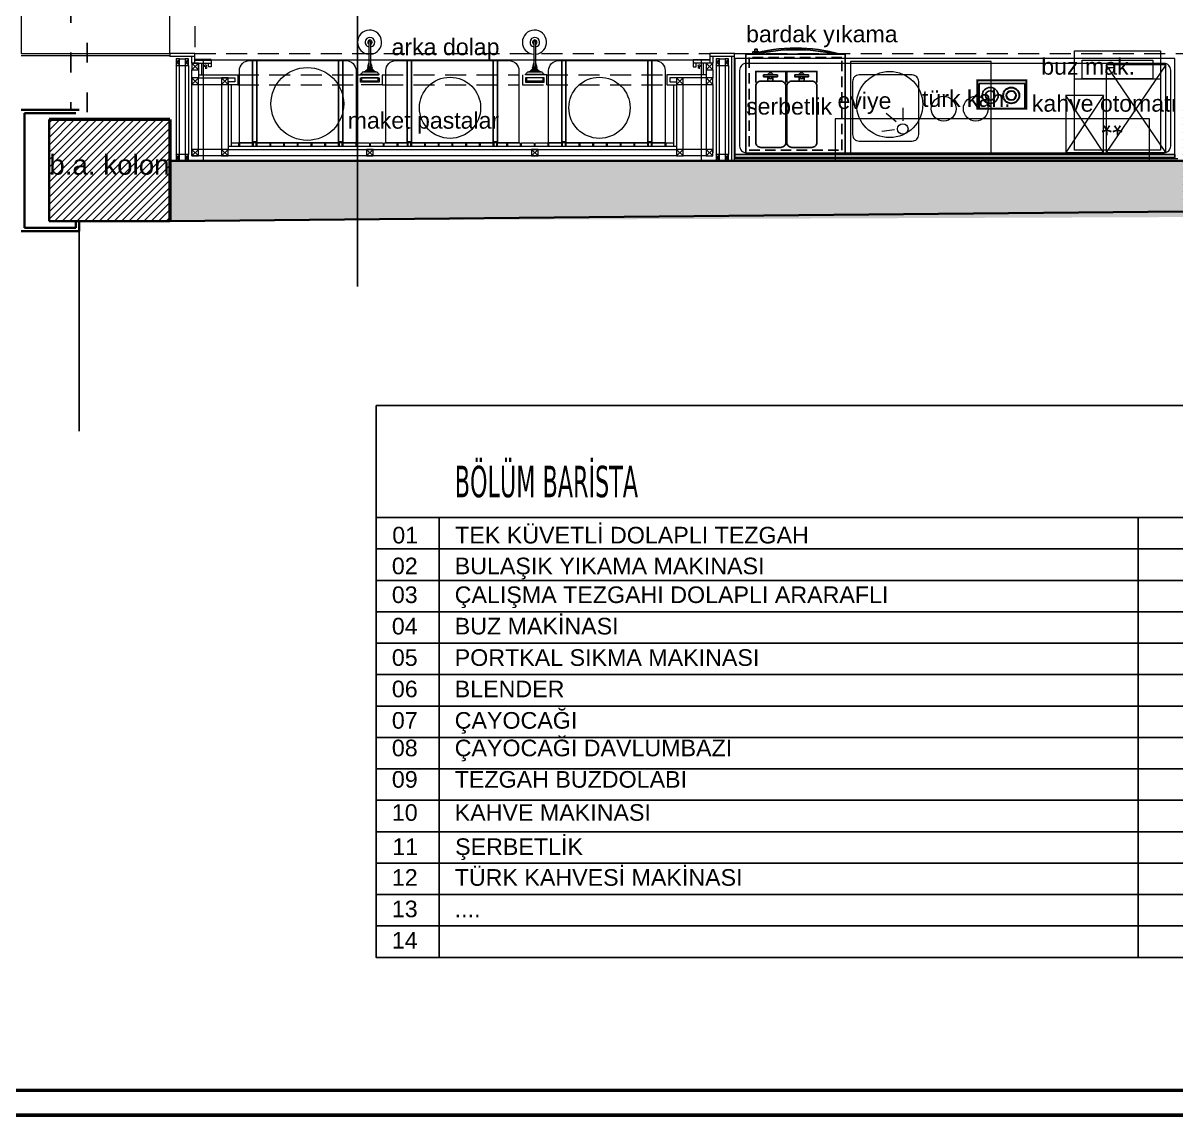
# Model space of a CAD drawing. Header units: millimetres. Extents: x 54215 to 67697, y 23496 to 56611.
# Drawn here: x 56320 to 57017, y 54333 to 54995 of the extents above; entities that cross this region are included whole.
import ezdxf

# ---------------------------------------------------------------- set-up
doc = ezdxf.new("R2010")
doc.units = ezdxf.units.MM
doc.linetypes.add('ACAD_ISO03W100', pattern=[30, 12, -18])
doc.linetypes.add('DASHED', pattern=[19.05, 12.7, -6.35])
for name, color, linetype, lineweight in [('- 0.09', 9, 'Continuous', 9), ('- 0.25', 43, 'Continuous', 25), ('- 0.35', 3, 'Continuous', 35), ('- 0.50', 30, 'Continuous', 50), ('END. MUTFAK', 210, 'Continuous', 30), ('no3_ahsap gorunus on ince', 32, 'Continuous', 13), ('no3_cam gorunus on', 142, 'Continuous', 15), ('no3_cam kesit arka', 141, 'Continuous', 18), ('no3_duvar kaplama', 8, 'Continuous', 0), ('no3_duvar mevcut', 4, 'Continuous', 35), ('no3_kutu profil gorunus', 8, 'Continuous', 0), ('no3_kutuprofil kesit', 74, 'Continuous', 18), ('no3_mobilya aydınlatma', 50, 'Continuous', 13), ('no3_paslanmaz gorunus arka', 173, 'Continuous', 13), ('no3_paslanmaz gorunus on', 163, 'Continuous', 15), ('t_yazı', 154, 'Continuous', 25), ('YAZI', 8, 'Continuous', 13)]:
    doc.layers.add(name, color=color, linetype=linetype, lineweight=lineweight)
for name, color, linetype in [('-DWG_ANA', 7, 'Continuous'), ('-DWG_DETAY1', 7, 'Continuous'), ('ANTET', 151, 'Continuous'), ('Kıtc-002 Çizgi', 7, 'Continuous'), ('PLAN', 7, 'Continuous'), ('S2000-002 Çizgi', 7, 'Continuous'), ('t_mutfakekipmans2000', 165, 'Continuous'), ('Tefris_mutfak', 251, 'Continuous')]:
    doc.layers.add(name, color=color, linetype=linetype)
doc.layers.add('0 rölöve', color=7, linetype='Continuous', true_color=0xf1380e)
for name, color, linetype, lineweight, true_color in [('no3_ahsap kesit on', 7, 'Continuous', 20, 0xfca103), ('no3_alçıpan kesit', 7, 'Continuous', 20, 0xf5003d), ('no3_tefriş ön kalın', 7, 'Continuous', 20, 0x45008a)]:
    doc.layers.add(name, color=color, linetype=linetype, lineweight=lineweight, true_color=true_color)
doc.styles.add('buk 100', font='tahoma.ttf', dxfattribs={"height": 22})
doc.styles.add('lst_area', font='arial.ttf')
doc.styles.get("Standard").update_dxf_attribs({"font": 'arial.ttf'})

# ---------------------------------------------------------------- blocks, each defined once
blk = doc.blocks.new('plan girişblok')
at = {"layer": '- 0.09'}
h = blk.add_hatch(dxfattribs=at)
h.set_pattern_fill('ANSI31', color=256)
h.set_pattern_definition([(45, (2446.458, 1691.4684), (-2.245064, 2.245064), [])])
h.paths.add_polyline_path([(3742.07, 3361.46), (3669.07, 3361.46), (3669.07, 3299.96), (3742.07, 3299.96)])
h.paths.add_polyline_path([(4427.57, 3356.96), (4354.07, 3356.96), (4354.07, 3295.46), (4427.57, 3295.46)])
h.paths.add_polyline_path([(5009.07, 3355.96), (4935.57, 3355.96), (4935.57, 3294.46), (5009.07, 3294.46)])
h.paths.add_polyline_path([(5006.07, 2568.46), (4933.07, 2568.46), (4933.07, 2506.96), (5006.07, 2506.96)])
h.paths.add_polyline_path([(4427.57, 2569.46), (4354.57, 2569.46), (4354.57, 2507.96), (4427.57, 2507.96)])
h.paths.add_polyline_path([(3742.07, 2563.46), (3669.07, 2563.46), (3669.07, 2501.96), (3742.07, 2501.96)])
at = {"layer": 'no3_duvar kaplama'}
h = blk.add_hatch(color=256, dxfattribs=at)
h.dxf.hatch_style = 1
h.paths.add_polyline_path([(3669.07, 2563.46), (3687.07, 2563.46), (3669.07, 2563.46), (3669.07, 2501.96), (3687.07, 2501.96), (5226.73, 2507.87), (5230.28, 3355.96), (3742.07, 3356.96), (3687.07, 3361.46), (3669.07, 3361.46), (3669.07, 3293.96), (3687.07, 3293.96), (3687.07, 3299.96), (3669.07, 3299.96), (3669.07, 3361.46), (3742.07, 3361.46), (3742.07, 3321.96), (4354.07, 3321.96), (4354.07, 3356.96), (4427.57, 3356.96), (4427.57, 3322.96), (4935.57, 3322.96), (4935.57, 3355.96), (5009.07, 3355.96), (5009.07, 3318.96), (5144.57, 3318.96), (5144.57, 3310.46), (5191.07, 3310.46), (5191.07, 2572.96), (5169.13, 2572.96), (5169.13, 2538.46), (5006.07, 2538.46), (5006.07, 2506.96), (4933.07, 2506.96), (4933.07, 2538.46), (4427.57, 2538.46), (4427.57, 2507.96), (4354.57, 2507.96), (4354.57, 2538.46), (3742.07, 2538.46), (3742.07, 2501.96), (3669.07, 2501.96)])
h.paths.add_polyline_path([(5191.07, 2684.86), (5191.07, 2661.57), (5203.3, 2661.57), (5203.3, 2684.86)], flags=17)
at = {"layer": '- 0.35'}
for p, q in [((3687.07, 2569.46), (3652.07, 2569.46)), ((3685.07, 2567.46), (3654.07, 2567.46)), ((3654.07, 2567.46), (3654.07, 2497.96)), ((3687.07, 2495.96), (3652.07, 2495.96)), ((3685.07, 2497.96), (3654.07, 2497.96))]:
    blk.add_line(p, q, dxfattribs=at)
at = {"layer": '- 0.35', "color": 2}
for p, q in [((3685.07, 2497.96), (3685.07, 2501.96)), ((3687.07, 2495.96), (3687.07, 2501.96))]:
    blk.add_line(p, q, dxfattribs=at)
at = {"layer": '- 0.50'}
for q in [(3669.07, 2563.46), (3742.07, 2501.96)]:
    blk.add_line((3742.07, 2563.46), q, dxfattribs=at)
for points in [[(3792.05, 2549.96), (3794.55, 2549.96), (3794.55, 2599.46), (3792.05, 2599.46)], [(3846.55, 2549.96), (3844.05, 2549.96), (3844.05, 2599.46), (3846.55, 2599.46)], [(3885.52, 2549.96), (3888.02, 2549.96), (3888.02, 2599.46), (3885.52, 2599.46)], [(3940.02, 2549.96), (3937.52, 2549.96), (3937.52, 2599.46), (3940.02, 2599.46)], [(3978.98, 2549.96), (3981.48, 2549.96), (3981.48, 2599.46), (3978.98, 2599.46)], [(4033.48, 2549.96), (4030.98, 2549.96), (4030.98, 2599.46), (4033.48, 2599.46)]]:
    blk.add_lwpolyline(points, close=True)
at = {"layer": '0 rölöve'}
blk.add_line((3687.07, 2495.96), (3687.07, 2375.13), dxfattribs=at)
at = {"layer": 'no3_ahsap kesit on'}
for p, q in [((3757.07, 2603.46), (3742.07, 2603.46)), ((3742.07, 2603.46), (3742.07, 2601.66)), ((3757.07, 2601.66), (3742.07, 2601.66)), ((4083.48, 2603.46), (4068.48, 2603.46)), ((4068.48, 2603.46), (4068.48, 2597.66)), ((4083.48, 2601.66), (4068.48, 2601.66)), ((4070.28, 2601.66), (4070.28, 2597.66)), ((3755.27, 2597.66), (3767.07, 2597.66)), ((3759.27, 2597.66), (3759.27, 2588.66)), ((3761.07, 2597.66), (3761.07, 2590.46)), ((3765.27, 2595.46), (3765.27, 2597.66)), ((3767.07, 2595.46), (3765.27, 2595.46)), ((3767.07, 2599.46), (3767.07, 2595.46)), ((4058.48, 2599.46), (4058.48, 2595.46)), ((4070.28, 2597.66), (4058.48, 2597.66)), ((4058.48, 2595.46), (4060.28, 2595.46)), ((4060.28, 2595.46), (4060.28, 2597.66)), ((4064.48, 2597.66), (4064.48, 2590.46)), ((4066.28, 2597.66), (4066.28, 2588.66)), ((3777.27, 2586.26), (3777.27, 2545.46)), ((4048.28, 2586.26), (4048.28, 2545.46)), ((3779.07, 2584.46), (3779.07, 2547.46)), ((4046.48, 2584.46), (4046.48, 2547.46)), ((3777.27, 2547.46), (4048.28, 2547.46)), ((3777.27, 2545.46), (4048.28, 2545.46))]:
    blk.add_line(p, q, dxfattribs=at)
for points in [[(3757.07, 2597.66), (3757.07, 2603.46), (3742.07, 2603.46)], [(3755.27, 2597.66), (3755.27, 2601.66), (3742.07, 2601.66)], [(4083.48, 2538.46), (4083.48, 2603.46), (4068.48, 2603.46)], [(4081.68, 2538.46), (4081.68, 2601.66), (4068.48, 2601.66)], [(3759.27, 2590.46), (3783.07, 2590.46), (3783.07, 2584.46), (3777.27, 2584.46)], [(3759.27, 2588.66), (3781.27, 2588.66), (3781.27, 2586.26), (3777.27, 2586.26)], [(4066.28, 2590.46), (4042.48, 2590.46), (4042.48, 2584.46), (4048.28, 2584.46)], [(4066.28, 2588.66), (4044.28, 2588.66), (4044.28, 2586.26), (4048.28, 2586.26)], [(3779.07, 2547.46), (3783.75, 2547.46), (3783.75, 2548.96), (3783.45, 2549.26), (3779.07, 2549.26)], [(3885.57, 2549.26), (3880.05, 2549.26), (3879.75, 2548.96), (3879.75, 2547.46), (3885.57, 2547.46)], [(3937.78, 2547.46), (3945.78, 2547.46), (3945.78, 2548.96), (3945.48, 2549.26), (3940.07, 2549.26)], [(4046.48, 2549.26), (4042.08, 2549.26), (4041.78, 2548.96), (4041.78, 2547.46), (4046.48, 2547.46)]]:
    blk.add_lwpolyline(points, dxfattribs=at)
for points in [[(3857.93, 2588.66), (3857.93, 2586.86), (3867.93, 2586.86), (3867.93, 2588.66)], [(3957.62, 2588.66), (3957.62, 2586.86), (3967.62, 2586.86), (3967.62, 2588.66)], [(3792.05, 2548.96), (3791.75, 2549.26), (3784.35, 2549.26), (3784.05, 2548.96), (3784.05, 2547.46), (3792.05, 2547.46)], [(3802.55, 2548.96), (3802.25, 2549.26), (3794.85, 2549.26), (3794.55, 2548.96), (3794.55, 2547.46), (3802.55, 2547.46)], [(3810.85, 2548.96), (3810.55, 2549.26), (3803.15, 2549.26), (3802.85, 2548.96), (3802.85, 2547.46), (3810.85, 2547.46)], [(3819.15, 2548.96), (3818.85, 2549.26), (3811.45, 2549.26), (3811.15, 2548.96), (3811.15, 2547.46), (3819.15, 2547.46)], [(3827.45, 2548.96), (3827.15, 2549.26), (3819.75, 2549.26), (3819.45, 2548.96), (3819.45, 2547.46), (3827.45, 2547.46)], [(3835.75, 2548.96), (3835.45, 2549.26), (3828.05, 2549.26), (3827.75, 2548.96), (3827.75, 2547.46), (3835.75, 2547.46)], [(3844.05, 2548.96), (3843.75, 2549.26), (3836.35, 2549.26), (3836.05, 2548.96), (3836.05, 2547.46), (3844.05, 2547.46)], [(3854.55, 2548.96), (3854.25, 2549.26), (3846.85, 2549.26), (3846.55, 2548.96), (3846.55, 2547.46), (3854.55, 2547.46)], [(3862.85, 2548.96), (3862.55, 2549.26), (3855.15, 2549.26), (3854.85, 2548.96), (3854.85, 2547.46), (3862.85, 2547.46)], [(3871.15, 2548.96), (3870.85, 2549.26), (3863.45, 2549.26), (3863.15, 2548.96), (3863.15, 2547.46), (3871.15, 2547.46)], [(3879.45, 2548.96), (3879.15, 2549.26), (3871.75, 2549.26), (3871.45, 2548.96), (3871.45, 2547.46), (3879.45, 2547.46)], [(3896.07, 2548.96), (3895.77, 2549.26), (3888.37, 2549.26), (3888.07, 2548.96), (3888.07, 2547.46), (3896.07, 2547.46)], [(3904.37, 2548.96), (3904.07, 2549.26), (3896.67, 2549.26), (3896.37, 2548.96), (3896.37, 2547.46), (3904.37, 2547.46)], [(3912.67, 2548.96), (3912.37, 2549.26), (3904.97, 2549.26), (3904.67, 2548.96), (3904.67, 2547.46), (3912.67, 2547.46)], [(3920.97, 2548.96), (3920.67, 2549.26), (3913.27, 2549.26), (3912.97, 2548.96), (3912.97, 2547.46), (3920.97, 2547.46)], [(3929.27, 2548.96), (3928.97, 2549.26), (3921.57, 2549.26), (3921.27, 2548.96), (3921.27, 2547.46), (3929.27, 2547.46)], [(3937.57, 2548.96), (3937.27, 2549.26), (3929.87, 2549.26), (3929.57, 2548.96), (3929.57, 2547.46), (3937.57, 2547.46)], [(3954.08, 2548.96), (3953.78, 2549.26), (3946.38, 2549.26), (3946.08, 2548.96), (3946.08, 2547.46), (3954.08, 2547.46)], [(3962.38, 2548.96), (3962.08, 2549.26), (3954.68, 2549.26), (3954.38, 2548.96), (3954.38, 2547.46), (3962.38, 2547.46)], [(3970.68, 2548.96), (3970.38, 2549.26), (3962.98, 2549.26), (3962.68, 2548.96), (3962.68, 2547.46), (3970.68, 2547.46)], [(3978.98, 2548.96), (3978.68, 2549.26), (3971.28, 2549.26), (3970.98, 2548.96), (3970.98, 2547.46), (3978.98, 2547.46)], [(3989.48, 2548.96), (3989.18, 2549.26), (3981.78, 2549.26), (3981.48, 2548.96), (3981.48, 2547.46), (3989.48, 2547.46)], [(3997.78, 2548.96), (3997.48, 2549.26), (3990.08, 2549.26), (3989.78, 2548.96), (3989.78, 2547.46), (3997.78, 2547.46)], [(4006.08, 2548.96), (4005.78, 2549.26), (3998.38, 2549.26), (3998.08, 2548.96), (3998.08, 2547.46), (4006.08, 2547.46)], [(4014.38, 2548.96), (4014.08, 2549.26), (4006.68, 2549.26), (4006.38, 2548.96), (4006.38, 2547.46), (4014.38, 2547.46)], [(4022.68, 2548.96), (4022.38, 2549.26), (4014.98, 2549.26), (4014.68, 2548.96), (4014.68, 2547.46), (4022.68, 2547.46)], [(4030.98, 2548.96), (4030.68, 2549.26), (4023.28, 2549.26), (4022.98, 2548.96), (4022.98, 2547.46), (4030.98, 2547.46)], [(4041.48, 2548.96), (4041.18, 2549.26), (4033.78, 2549.26), (4033.48, 2548.96), (4033.48, 2547.46), (4041.48, 2547.46)]]:
    blk.add_lwpolyline(points, close=True, dxfattribs=at)
at = {"layer": 'no3_alçıpan kesit'}
for p, q in [((3652.07, 2603.46), (3742.07, 2603.46)), ((3652.07, 2602.26), (3742.07, 2602.26)), ((3757.07, 2599.46), (3767.07, 2599.46)), ((4068.48, 2599.46), (4058.48, 2599.46))]:
    blk.add_line(p, q, dxfattribs=at)
at = {"layer": 'no3_cam kesit arka'}
for points in [[(3757.07, 2599.46), (3767.07, 2599.46), (3767.07, 2599.86), (3757.07, 2599.86)], [(4068.48, 2599.46), (4058.48, 2599.46), (4058.48, 2599.86), (4068.48, 2599.86)]]:
    blk.add_lwpolyline(points, close=True, dxfattribs=at)
at = {"layer": 'no3_duvar kaplama', "linetype": 'DASHED'}
for p, q in [((3757.07, 2603.46), (4068.48, 2603.46)), ((4083.48, 2603.46), (4677.53, 2603.46)), ((3783.07, 2590.46), (3855.54, 2590.46)), ((3870.32, 2590.46), (3952.79, 2590.46)), ((3970.01, 2590.46), (4042.48, 2590.46)), ((3783.07, 2584.46), (3855.54, 2584.46)), ((3870.32, 2584.46), (3952.79, 2584.46)), ((3970.01, 2584.46), (4042.48, 2584.46))]:
    blk.add_line(p, q, dxfattribs=at)
at = {"layer": 'no3_duvar kaplama'}
for p, q in [((4083.48, 2539.96), (4351.37, 2539.96)), ((4083.48, 2538.96), (4351.37, 2538.96))]:
    blk.add_line(p, q, dxfattribs=at)
at = {"layer": 'no3_duvar kaplama', "linetype": 'DASHED'}
blk.add_lwpolyline([(3694.98, 2811.46), (3737.07, 2811.46, -0.414214), (3757.07, 2791.46), (3757.07, 2603.46)], format="xyb", dxfattribs=at)
for points in [[(3855.54, 2590.46), (3870.32, 2590.46), (3870.32, 2584.46), (3855.54, 2584.46)], [(3857.34, 2588.66), (3868.52, 2588.66), (3868.52, 2586.14), (3857.34, 2586.14)], [(3970.01, 2590.46), (3955.23, 2590.46), (3955.23, 2584.46), (3970.01, 2584.46)], [(3968.21, 2588.66), (3957.03, 2588.66), (3957.03, 2586.14), (3968.21, 2586.14)]]:
    blk.add_lwpolyline(points, close=True, dxfattribs=at)
at = {"layer": 'no3_duvar mevcut'}
for p, q in [((3669.07, 2563.46), (3669.07, 2501.96)), ((3742.07, 2563.46), (3669.07, 2563.46)), ((3742.07, 2563.46), (3742.07, 2501.96)), ((3742.07, 2538.46), (4354.57, 2538.46)), ((4354.57, 2507.96), (3742.07, 2501.96)), ((3742.07, 2501.96), (3669.07, 2501.96))]:
    blk.add_line(p, q, dxfattribs=at)
at = {"layer": 'no3_kutu profil gorunus'}
for p, q in [((3747.87, 2600.16), (3751.27, 2600.16)), ((4074.28, 2600.16), (4077.68, 2600.16)), ((3745.87, 2596.16), (3745.87, 2542.46)), ((3753.27, 2596.16), (3753.27, 2542.46)), ((3755.27, 2541.46), (3755.27, 2593.66)), ((4070.28, 2593.66), (4070.28, 2588.66)), ((4072.28, 2596.16), (4072.28, 2542.46)), ((4079.68, 2596.16), (4079.68, 2542.46)), ((4070.28, 2584.66), (4070.28, 2543.46)), ((4048.28, 2541.46), (3755.27, 2541.46)), ((4066.28, 2541.46), (4052.28, 2541.46))]:
    blk.add_line(p, q, dxfattribs=at)
for points in [[(3747.87, 2596.16), (3751.27, 2596.16), (3751.27, 2542.46), (3747.87, 2542.46)], [(4074.28, 2596.16), (4077.68, 2596.16), (4077.68, 2542.46), (4074.28, 2542.46)], [(3759.27, 2584.66), (3773.27, 2584.66), (3773.27, 2545.46), (3759.27, 2545.46)], [(4052.28, 2584.66), (4066.28, 2584.66), (4066.28, 2545.46), (4052.28, 2545.46)]]:
    blk.add_lwpolyline(points, close=True, dxfattribs=at)
at = {"layer": 'no3_kutuprofil kesit'}
for p, q in [((3745.87, 2596.16), (3747.87, 2600.16)), ((3747.87, 2596.16), (3745.87, 2600.16)), ((3751.27, 2596.16), (3753.27, 2600.16)), ((3753.27, 2596.16), (3751.27, 2600.16)), ((4072.28, 2596.16), (4074.28, 2600.16)), ((4074.28, 2596.16), (4072.28, 2600.16)), ((4077.68, 2596.16), (4079.68, 2600.16)), ((4079.68, 2596.16), (4077.68, 2600.16)), ((3755.27, 2593.66), (3759.27, 2597.66)), ((3759.27, 2593.66), (3755.27, 2597.66)), ((4066.28, 2593.66), (4070.28, 2597.66)), ((4070.28, 2593.66), (4066.28, 2597.66)), ((3755.27, 2584.66), (3759.27, 2588.66)), ((3759.27, 2584.66), (3755.27, 2588.66)), ((3773.27, 2584.66), (3777.27, 2588.66)), ((3777.27, 2584.66), (3773.27, 2588.66)), ((4048.28, 2584.66), (4052.28, 2588.66)), ((4052.28, 2584.66), (4048.28, 2588.66)), ((4066.28, 2584.66), (4070.28, 2588.66)), ((4070.28, 2584.66), (4066.28, 2588.66)), ((3755.27, 2541.46), (3759.27, 2545.46)), ((3759.27, 2541.46), (3755.27, 2545.46)), ((3773.27, 2541.46), (3777.27, 2545.46)), ((3777.27, 2541.46), (3773.27, 2545.46)), ((3860.93, 2541.46), (3864.93, 2545.46)), ((3864.93, 2541.46), (3860.93, 2545.46)), ((3960.62, 2541.46), (3964.62, 2545.46)), ((3964.62, 2541.46), (3960.62, 2545.46)), ((4048.28, 2541.46), (4052.28, 2545.46)), ((4052.28, 2541.46), (4048.28, 2545.46)), ((4066.28, 2541.46), (4070.28, 2545.46)), ((4070.28, 2541.46), (4066.28, 2545.46)), ((3745.87, 2538.46), (3747.87, 2542.46)), ((3747.87, 2538.46), (3745.87, 2542.46)), ((3751.27, 2538.46), (3753.27, 2542.46)), ((3753.27, 2538.46), (3751.27, 2542.46)), ((4072.28, 2538.46), (4074.28, 2542.46)), ((4074.28, 2538.46), (4072.28, 2542.46)), ((4077.68, 2538.46), (4079.68, 2542.46)), ((4079.68, 2538.46), (4077.68, 2542.46))]:
    blk.add_line(p, q, dxfattribs=at)
for points in [[(3745.87, 2596.16), (3747.87, 2596.16), (3747.87, 2600.16), (3745.87, 2600.16)], [(3751.27, 2596.16), (3753.27, 2596.16), (3753.27, 2600.16), (3751.27, 2600.16)], [(4072.28, 2596.16), (4074.28, 2596.16), (4074.28, 2600.16), (4072.28, 2600.16)], [(4077.68, 2596.16), (4079.68, 2596.16), (4079.68, 2600.16), (4077.68, 2600.16)], [(3755.27, 2593.66), (3759.27, 2593.66), (3759.27, 2597.66), (3755.27, 2597.66)], [(4066.28, 2593.66), (4070.28, 2593.66), (4070.28, 2597.66), (4066.28, 2597.66)], [(3755.27, 2584.66), (3759.27, 2584.66), (3759.27, 2588.66), (3755.27, 2588.66)], [(3773.27, 2584.66), (3777.27, 2584.66), (3777.27, 2588.66), (3773.27, 2588.66)], [(4048.28, 2584.66), (4052.28, 2584.66), (4052.28, 2588.66), (4048.28, 2588.66)], [(4066.28, 2584.66), (4070.28, 2584.66), (4070.28, 2588.66), (4066.28, 2588.66)], [(3755.27, 2541.46), (3759.27, 2541.46), (3759.27, 2545.46), (3755.27, 2545.46)], [(3773.27, 2541.46), (3777.27, 2541.46), (3777.27, 2545.46), (3773.27, 2545.46)], [(3860.93, 2541.46), (3864.93, 2541.46), (3864.93, 2545.46), (3860.93, 2545.46)], [(3960.62, 2541.46), (3964.62, 2541.46), (3964.62, 2545.46), (3960.62, 2545.46)], [(4048.28, 2541.46), (4052.28, 2541.46), (4052.28, 2545.46), (4048.28, 2545.46)], [(4066.28, 2541.46), (4070.28, 2541.46), (4070.28, 2545.46), (4066.28, 2545.46)], [(3745.87, 2538.46), (3747.87, 2538.46), (3747.87, 2542.46), (3745.87, 2542.46)], [(3751.27, 2538.46), (3753.27, 2538.46), (3753.27, 2542.46), (3751.27, 2542.46)], [(4072.28, 2538.46), (4074.28, 2538.46), (4074.28, 2542.46), (4072.28, 2542.46)], [(4077.68, 2538.46), (4079.68, 2538.46), (4079.68, 2542.46), (4077.68, 2542.46)]]:
    blk.add_lwpolyline(points, close=True, dxfattribs=at)
at = {"layer": 'no3_mobilya aydınlatma'}
for p, q in [((3763.58, 2595.45), (3764.48, 2594.56)), ((3763.58, 2595.45), (3763.58, 2594.19)), ((4062.05, 2595.45), (4061.16, 2594.56)), ((4062.05, 2595.45), (4062.05, 2594.19))]:
    blk.add_line(p, q, dxfattribs=at)
for centre in [(3763.58, 2596.07), (4062.05, 2596.07)]:
    blk.add_circle(centre, 0.615, dxfattribs=at)
at = {"layer": 'no3_paslanmaz gorunus arka'}
blk.add_lwpolyline([(3652.07, 2603.46), (3742.07, 2603.46), (3742.07, 2803.46), (3652.07, 2803.46)], close=True, dxfattribs=at)
at = {"layer": 'no3_paslanmaz gorunus on'}
for points in [[(3794.25, 2547.46), (3794.55, 2547.46), (3794.55, 2549.96), (3792.05, 2549.96), (3792.05, 2547.46), (3792.35, 2547.46)], [(3794.25, 2547.46), (3794.25, 2549.66), (3792.35, 2549.66), (3792.35, 2547.46)], [(3846.25, 2547.46), (3846.55, 2547.46), (3846.55, 2549.96), (3844.05, 2549.96), (3844.05, 2547.46), (3844.35, 2547.46)], [(3846.25, 2547.46), (3846.25, 2549.66), (3844.35, 2549.66), (3844.35, 2547.46)], [(3887.77, 2547.46), (3888.07, 2547.46), (3888.07, 2549.96), (3885.57, 2549.96), (3885.57, 2547.46), (3885.87, 2547.46)], [(3887.77, 2547.46), (3887.77, 2549.66), (3885.87, 2549.66), (3885.87, 2547.46)], [(3939.77, 2547.46), (3940.07, 2547.46), (3940.07, 2549.96), (3937.57, 2549.96), (3937.57, 2547.46), (3937.87, 2547.46)], [(3939.77, 2547.46), (3939.77, 2549.66), (3937.87, 2549.66), (3937.87, 2547.46)], [(3981.18, 2547.46), (3981.48, 2547.46), (3981.48, 2549.96), (3978.98, 2549.96), (3978.98, 2547.46), (3979.28, 2547.46)], [(3981.18, 2547.46), (3981.18, 2549.66), (3979.28, 2549.66), (3979.28, 2547.46)], [(4033.18, 2547.46), (4033.48, 2547.46), (4033.48, 2549.96), (4030.98, 2549.96), (4030.98, 2547.46), (4031.28, 2547.46)], [(4033.18, 2547.46), (4033.18, 2549.66), (4031.28, 2549.66), (4031.28, 2547.46)]]:
    blk.add_lwpolyline(points, dxfattribs=at)
blk = doc.blocks.new('A$C696E38D0')
at = {"layer": 'END. MUTFAK', "color": 0}
for radius in [4.84, 2.84]:
    blk.add_circle((8.6, 9.74, 0), radius, dxfattribs=at)
at = {"layer": 't_mutfakekipmans2000', "color": 0, "const_width": 1.2, "elevation": 0}
blk.add_lwpolyline([(17.77, 30.27), (17.78, 0.6), (0.6, 0.6), (0.6, 30.27)], close=True, dxfattribs=at)
at = {"layer": 't_mutfakekipmans2000', "color": 0, "elevation": 0}
blk.add_lwpolyline([(15.77, 29.22), (15.78, 1.55), (0.6, 1.55), (0.6, 29.22)], close=True, dxfattribs=at)
at = {"layer": 't_mutfakekipmans2000', "color": 0}
for radius in [4.84, 2.84]:
    blk.add_circle((8.6, 22.43, 0), radius, dxfattribs=at)
blk = doc.blocks.new('A$C2E6236CE')
at = {"layer": 'Kıtc-002 Çizgi', "lineweight": 13, "elevation": 0}
for points in [[(51.92, 60), (0, 60), (0, 0), (51.92, 0)], [(47.33, 54.36), (4.59, 54.36), (4.59, 43.09), (47.33, 43.09)]]:
    blk.add_lwpolyline(points, close=True, dxfattribs=at)
blk.add_lwpolyline([(51.92, 43.09), (0, 43.09)], dxfattribs=at)
at = {"layer": 'Kıtc-002 Çizgi', "lineweight": 13}
blk.add_text('**', height=12, rotation=180, dxfattribs=at).set_placement((35.73, 20.99, 0))
blk = doc.blocks.new('A$C14D126DE')
at = {"layer": 'S2000-002 Çizgi'}
for points in [[(3.32, 55.85), (2.21, 55.85), (2.21, 52.2)], [(3.18, 52.2), (3.67, 52.2), (3.67, 55.85)]]:
    blk.add_lwpolyline(points, dxfattribs=at)
for points in [[(3.67, 0), (3.67, 60), (63.67, 60), (63.67, 0)], [(2.21, 53.17), (2.21, 54.63), (0.75, 54.63), (0.75, 53.17)]]:
    blk.add_lwpolyline(points, close=True, dxfattribs=at)
at = {"layer": 'S2000-002 Çizgi', "linetype": 'DASHED', "ltscale": 0.5}
blk.add_lwpolyline([(5.67, 2), (5.67, 58), (61.67, 58), (61.67, 2)], close=True, dxfattribs=at)
at = {"layer": 'S2000-002 Çizgi'}
for centre, radius, start, end in [((100.61, 29.9), 100.61, 164.49408, 195.50592), ((109.49, 29.9), 108.49, 167.28187, 192.71813)]:
    blk.add_arc(centre, radius, start, end, dxfattribs=at)
blk = doc.blocks.new('A$C6C834EA2')
blk.add_lwpolyline([(0, 0), (85, 0), (85, 55.73), (0, 55.73)], close=True)
for centre, radius in [((61.35, 25.95), 20), ((9.28, 28.45), 7.5), ((28.72, 28.45), 7.5)]:
    blk.add_circle(centre, radius)
blk = doc.blocks.new('YMSM2')
at = {"layer": '-DWG_ANA', "color": 0}
for points in [[(3, 5.89), (15.19, 5.89, 0.414214), (18.19, 8.89), (18.19, 42.89, 0.414214), (15.19, 45.89), (3, 45.89, 0.414214), (0, 42.89), (0, 8.89, 0.414214)], [(21.78, 5.89), (33.97, 5.89, 0.414214), (36.97, 8.89), (36.97, 42.89, 0.414214), (33.97, 45.89), (21.78, 45.89, 0.414214), (18.78, 42.89), (18.78, 8.89, 0.414214)]]:
    blk.add_lwpolyline(points, format="xyb", close=True, dxfattribs=at)
at = {"layer": '-DWG_DETAY1', "color": 0}
for points in [[(0, 6.64), (0, 0), (18.19, 0), (18.19, 6.64)], [(7.78, 5.89), (7.78, 3.64)], [(10.78, 3.6), (10.78, 5.89)], [(18.78, 6.64), (18.78, 0), (36.97, 0), (36.97, 6.64)], [(26.57, 5.89), (26.57, 3.64)], [(29.57, 3.6), (29.57, 5.89)]]:
    blk.add_lwpolyline(points, dxfattribs=at)
for points in [[(9.38, 2.06), (5.13, 2.06), (5.13, 3.17), (9.38, 3.17), (13.43, 3.17), (13.43, 2.06)], [(28.17, 2.06), (23.92, 2.06), (23.92, 3.17), (28.17, 3.17), (32.21, 3.17), (32.21, 2.06)]]:
    blk.add_lwpolyline(points, close=True, dxfattribs=at)
at = {"layer": '-DWG_DETAY1', "color": 0, "linetype": 'Continuous'}
for centre in [(9.27, 2.63), (28.05, 2.63)]:
    blk.add_arc(centre, 1.8, 17.61715, 162.38285, dxfattribs=at)
at = {"layer": 'PLAN', "color": 0, "linetype": 'Continuous'}
for centre in [(9.27, 2.63), (28.05, 2.63)]:
    blk.add_arc(centre, 1.8, 198.31439, 341.68561, dxfattribs=at)
blk = doc.blocks.new('içecek bölümümümümüm')
at = {"layer": 'no3_paslanmaz gorunus on'}
for p, q in [((58767.84, 26143.25), (58731.84, 26090.25)), ((58767.84, 26090.25), (58731.84, 26143.25)), ((58730.08, 26124.75), (58707.38, 26090.25)), ((58730.08, 26090.25), (58707.38, 26124.75)), ((58604.86, 26108.82), (58598.76, 26113.83)), ((58609.02, 26109.49, 0), (58609.02, 26117.38, 0)), ((58603.88, 26104.02, 0), (58596.07, 26102.91, 0))]:
    blk.add_line(p, q, dxfattribs=at)
for points in [[(58773.25, 26147.19), (58507.17, 26147.19), (58507.17, 26087.19), (58773.25, 26087.19)], [(58731.84, 26090.25), (58767.84, 26090.25), (58767.84, 26143.25), (58731.84, 26143.25)], [(58707.38, 26090.25), (58730.08, 26090.25), (58730.08, 26124.75), (58707.38, 26124.75)]]:
    blk.add_lwpolyline(points, close=True, dxfattribs=at)
for points in [[(58766.81, 26144.19), (58514.17, 26144.19, 0.414214), (58510.17, 26140.19), (58510.17, 26094.19, 0.414214), (58514.17, 26090.19), (58766.81, 26090.19, 0.414214), (58770.81, 26094.19), (58770.81, 26140.19, 0.414214)], [(58614.44, 26137.19), (58582.44, 26137.19, 0.414214), (58578.44, 26133.19), (58578.44, 26101.19, 0.414214), (58582.44, 26097.19), (58614.44, 26097.19, 0.414214), (58618.44, 26101.19), (58618.44, 26133.19, 0.414214)]]:
    blk.add_lwpolyline(points, format="xyb", close=True, dxfattribs=at)
blk.add_circle((58608.82, 26104.53, 0), 3.19, dxfattribs=at)
at = {"layer": 'no3_paslanmaz gorunus on', "xscale": -1}
for name, p, rotation in [('A$C14D126DE', (58574.01, 26153.48, 0), 90), ('A$C2E6236CE', (58764.57, 26091.74, 0), 359.9999999998912)]:
    blk.add_blockref(name, p, dxfattribs=dict(at, rotation=rotation))
at = {"layer": 'no3_paslanmaz gorunus on', "extrusion": (0, 0, -1), "xscale": -1, "zscale": -1}
for name, p, rotation in [('YMSM2', (-58556.89, 26139.31), 180), ('A$C6C834EA2', (-58662.23, 26145.25), 180), ('A$C696E38D0', (-58684.15, 26116.21, 0), 270)]:
    blk.add_blockref(name, p, dxfattribs=dict(at, rotation=rotation))
blk = doc.blocks.new('dset')
at = {"layer": 'no3_mobilya aydınlatma'}
for p, q in [((56089.81, 26696.74), (56089.27, 26696.74)), ((56089.27, 26685.44), (56089.27, 26696.74)), ((56089.81, 26696.74), (56089.81, 26685.44)), ((56084.31, 26691.73), (56069.99, 26691.73)), ((56069.99, 26690.53), (56084.31, 26690.53)), ((56083.02, 26690.25), (56082.74, 26690.53)), ((56083.02, 26691.93), (56082.82, 26691.73)), ((56083.4, 26691.93), (56083.02, 26691.93)), ((56083.02, 26691.93), (56083.02, 26691.73)), ((56083.02, 26690.53), (56083.02, 26690.25)), ((56083.02, 26690.25), (56083.4, 26690.25)), ((56083.4, 26691.93), (56083.4, 26691.73)), ((56083.4, 26690.53), (56083.4, 26690.25)), ((56085.28, 26692.38), (56085.28, 26689.81)), ((56086.13, 26692.22), (56086.13, 26689.97)), ((56086.56, 26692.32), (56086.56, 26689.94)), ((56086.72, 26692.75), (56086.64, 26692.75)), ((56086.64, 26692.75), (56086.64, 26689.43)), ((56086.72, 26689.43), (56086.72, 26692.75)), ((56087.09, 26693.19), (56086.93, 26693.19)), ((56086.93, 26693.19), (56086.93, 26688.99)), ((56087.09, 26693.19), (56087.09, 26688.99)), ((56087.77, 26688.18), (56087.77, 26694)), ((56088.03, 26695.47), (56088.03, 26686.72)), ((56086.64, 26689.43), (56086.72, 26689.43)), ((56086.93, 26688.99), (56087.09, 26688.99)), ((56089.81, 26685.44), (56089.27, 26685.44))]:
    blk.add_line(p, q, dxfattribs=at)
for centre, radius, start, end in [((56069.99, 26690.92), 7.31, 6.4046, 356.98368), ((56086.38, 26698.32), 3.29, 299.99745, 331.36583), ((56069.99, 26691.13), 2.91, 11.89673, 348.10327), ((56069.99, 26691.13), 1.35, 26.4403, 333.5597), ((56069.99, 26691.13), 0.6, 90, 270), ((56084.31, 26691.13), 1.21, 44.2574, 138.74365), ((56084.31, 26691.05), 1.21, 221.25635, 315.7426), ((56084.31, 26691.13), 0.6, 270, 90), ((56085.22, 26692.02), 0.0577, 223.14919, 355.81988), ((56085.22, 26690.17), 0.0577, 4.18012, 136.85081), ((56085.54, 26692.34), 0.267, 97.57979, 173.36876), ((56085.54, 26689.84), 0.267, 186.63124, 262.42021), ((56085.54, 26692.37), 0.241, 25.32591, 96.438), ((56085.54, 26689.81), 0.241, 263.562, 334.67409), ((56086.47, 26692.84), 0.808, 206.93869, 231.18627), ((56086.47, 26689.34), 0.808, 128.81373, 153.06131), ((56086.05, 26692.3), 0.123, 228.78756, 314.38503), ((56086.05, 26689.88), 0.123, 45.61497, 131.21244), ((56086.26, 26692.22), 0.123, 69.46627, 183.98574), ((56086.26, 26689.96), 0.123, 176.01426, 290.53373), ((56086.24, 26692.17), 0.18, 19.98539, 71.29057), ((56086.24, 26690.02), 0.18, 288.70943, 340.01461), ((56086.48, 26692.26), 0.0765, 202.58074, 350.81612), ((56086.48, 26689.92), 0.0765, 9.18388, 157.41926), ((56087.45, 26692.39), 0.893, 156.29856, 179.99588), ((56085.79, 26692.33), 0.772, 353.47832, 4.44497), ((56085.79, 26689.85), 0.772, 355.55503, 6.52168), ((56087.45, 26689.79), 0.893, 180.00412, 203.70144), ((56087.33, 26692.73), 0.606, 130.61559, 178.13724), ((56088.12, 26693.02), 1.04, 109.6455, 170.49604), ((56091.11, 26694.17), 3.34, 157.25382, 182.96431), ((56087.33, 26689.45), 0.606, 181.86276, 229.38441), ((56088.12, 26689.16), 1.04, 189.50396, 250.3545), ((56091.11, 26688.01), 3.34, 177.03569, 202.74618), ((56086.38, 26683.86), 3.29, 28.63417, 60.00255)]:
    blk.add_arc(centre, radius, start, end, dxfattribs=at)

msp = doc.modelspace()

# ---------------------------------------------------------------- linework, layer by layer
at = {"layer": '- 0.25', "linetype": 'ACAD_ISO03W100'}
for p, q in [((56359.264, 55673.093), (56359.264, 54936.593)), ((56349.264, 55667.093), (56349.264, 54942.593))]:
    msp.add_line(p, q, dxfattribs=at)
msp.add_line((56522.639, 54835.672), (56522.639, 55790.667))
at = {"color": 252, "const_width": 2.135}
for points in [[(58557.476, 54334.49), (55067.754, 54334.49), (55067.754, 56134.49), (58557.476, 56134.49), (58557.476, 54995.442, -0.4142136), (58532.389, 54970.355), (58153.583, 54970.355, 0.4142136), (58143.549, 54960.321), (58143.549, 54716.483, 0.4142136), (58153.583, 54706.448), (58532.389, 54706.448, -0.4142136), (58557.476, 54681.362), (58557.476, 54334.49)], [(58542.424, 54995.442, -0.4142136), (58532.389, 54985.407), (58153.583, 54985.407, 0.4142136), (58128.497, 54960.321), (58128.497, 54716.483, 0.4142136), (58153.583, 54691.397), (58532.389, 54691.397, -0.4142136), (58542.424, 54681.362), (58542.424, 54349.542), (55082.806, 54349.542), (55082.806, 56119.438), (58542.424, 56119.438), (58542.424, 54995.442)]]:
    msp.add_lwpolyline(points, format="xyb", dxfattribs=at)
msp.add_lwpolyline([(56533.924, 54763.672), (57436.424, 54763.672), (57436.424, 54429.944), (56533.924, 54429.944)], close=True)
at = {"layer": 'ANTET', "color": 252}
for points in [[(56533.924, 54695.944), (57436.424, 54695.944)], [(56533.924, 54676.944), (57436.424, 54676.944)], [(56533.924, 54657.944), (57436.424, 54657.944)], [(56533.924, 54638.944), (57436.424, 54638.944)], [(56533.924, 54619.944), (57436.424, 54619.944)], [(56533.924, 54600.944), (57436.424, 54600.944)], [(56533.924, 54600.944), (57436.424, 54600.944)], [(56533.924, 54581.944), (57436.424, 54581.944)], [(56533.924, 54562.944), (57436.424, 54562.944)], [(56533.924, 54543.944), (57436.424, 54543.944)], [(56533.924, 54524.944), (57436.424, 54524.944)], [(56533.924, 54505.944), (57436.424, 54505.944)], [(56533.924, 54486.944), (57436.424, 54486.944)], [(56533.924, 54467.944), (57436.424, 54467.944)], [(56533.924, 54448.944), (57436.424, 54448.944)]]:
    msp.add_lwpolyline(points, dxfattribs=at)
at = {"layer": 'ANTET', "color": 9}
for points in [[(56571.924, 54429.944), (56571.924, 54695.944)], [(56994.674, 54429.944), (56994.674, 54695.944)]]:
    msp.add_lwpolyline(points, dxfattribs=at)
at = {"layer": 'no3_ahsap gorunus on ince'}
msp.add_lwpolyline([(56811.394, 54912.093), (57001.394, 54912.093), (57001.394, 54937.093), (56811.394, 54937.093)], close=True, dxfattribs=at)
at = {"layer": 'no3_cam gorunus on'}
for points in [[(56457.264, 54972.293), (56515.735, 54972.293, -0.4142136), (56521.735, 54966.293), (56521.735, 54922.593), (56451.264, 54922.593), (56451.264, 54966.293, -0.4142136)], [(56545.779, 54972.293), (56614.249, 54972.293, -0.4142136), (56620.249, 54966.293), (56620.249, 54922.593), (56539.779, 54922.593), (56539.779, 54966.293, -0.4142136)], [(56644.189, 54972.293), (56702.659, 54972.293, -0.4142136), (56708.659, 54966.293), (56708.659, 54922.593), (56638.189, 54922.593), (56638.189, 54966.293, -0.4142136)]]:
    msp.add_lwpolyline(points, format="xyb", close=True, dxfattribs=at)
at = {"layer": 'no3_kutu profil gorunus'}
msp.add_lwpolyline([(56730.675, 54911.593), (56730.675, 54972.593), (56429.264, 54972.593), (56429.264, 54911.593)], dxfattribs=at)
at = {"layer": 'no3_tefriş ön kalın'}
for centre, radius in [((56492.304, 54946.067), 22), ((56578.592, 54943.757), 18.5), ((56668.93, 54943.757), 18.5)]:
    msp.add_circle(centre, radius, dxfattribs=at)
at = {"layer": 'S2000-002 Çizgi'}
msp.add_lwpolyline([(57016.758, 54915.593), (56750.675, 54915.593), (56750.675, 54913.593), (57016.758, 54913.593)], close=True, dxfattribs=at)

# ---------------------------------------------------------------- block references
at = {"rotation": 270}
for p in [(29839.034, 111053.403), (29938.723, 111053.403)]:
    msp.add_blockref('dset', p, dxfattribs=at)
msp.add_blockref('içecek bölümümümümüm', (-1756.492, 28826.404))
at = {"layer": '0 rölöve'}
msp.add_blockref('plan girişblok', (52667.195, 52373.134), dxfattribs=at)

# ---------------------------------------------------------------- texts
msp.add_text('b.a. kolon', height=12, dxfattribs=at).set_placement((56336.32, 54903.284))
at = {"layer": 't_yazı', "char_height": 10, "width": 307.91263, "attachment_point": 7}
for s, insert in [('bardak yıkama', (56757.582, 54980.354)), ('arka dolap', (56543.255, 54972.558)), ('buz mak.', (56936.049, 54963.635)), ('türk kah.', (56863.936, 54944.17)), ('serbetlik', (56757.582, 54939.494)), ('eviye', (56812.845, 54940.032)), ('kahve otomatı', (56930.376, 54941.253)), ('maket pastalar', (56516.701, 54928.092))]:
    msp.add_mtext(s, dxfattribs=dict(at, insert=insert))
at = {"layer": 'Tefris_mutfak', "style": 'buk 100', "width": 0.6}
msp.add_text('BÖLÜM BARİSTA', height=19.019, dxfattribs=at).set_placement((56581.424, 54708.227))
at = {"layer": 'YAZI', "style": 'lst_area'}
for s, p in [('01', (56543.669, 54680.263)), ('TEK KÜVETLİ DOLAPLI TEZGAH', (56581.669, 54680.263)), ('02', (56543.408, 54661.632)), ('BULAŞIK YIKAMA MAKINASI', (56581.408, 54661.632)), ('03', (56543.408, 54644.231)), ('ÇALIŞMA TEZGAHI DOLAPLI ARARAFLI', (56581.408, 54644.231)), ('04', (56543.408, 54625.231)), ('BUZ MAKİNASI', (56581.408, 54625.231)), ('05', (56543.408, 54606.231)), ('PORTKAL SIKMA MAKINASI', (56581.408, 54606.231)), ('06', (56543.408, 54587.231)), ('BLENDER', (56581.408, 54587.231)), ('07', (56543.408, 54568.231)), ('ÇAYOCAĞI', (56581.408, 54568.231)), ('ÇAYOCAĞI DAVLUMBAZI', (56581.408, 54551.552)), ('08', (56543.408, 54551.552)), ('09', (56543.408, 54532.552)), ('TEZGAH BUZDOLABI', (56581.408, 54532.552)), ('10', (56543.408, 54512.517)), ('KAHVE MAKINASI', (56581.408, 54512.517)), ('11', (56543.669, 54491.862)), ('ŞERBETLİK', (56581.669, 54491.862)), ('12', (56543.408, 54473.231)), ('TÜRK KAHVESİ MAKİNASI', (56581.408, 54473.231)), ('13', (56543.408, 54454.231)), ('....', (56581.408, 54454.231)), ('14', (56543.408, 54435.231))]:
    msp.add_text(s, height=10.0548, dxfattribs=at).set_placement(p)

doc.saveas('drawing.dxf')
